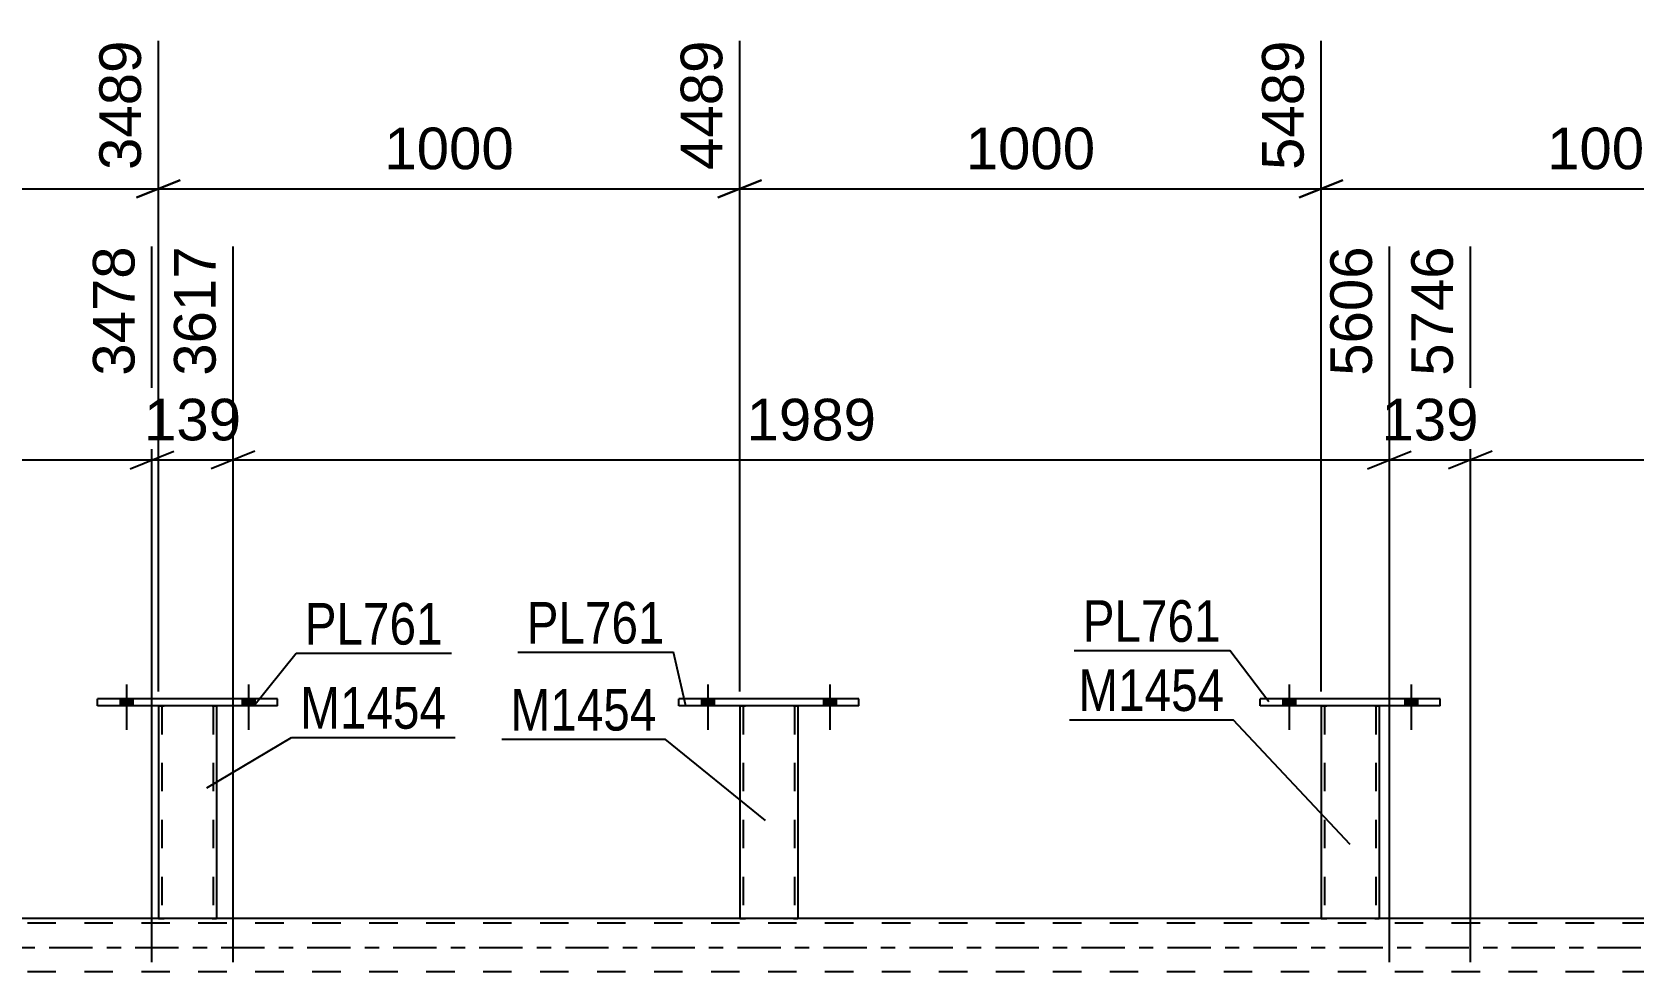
# Model space of a CAD drawing. Header units: millimetres. Extents: x 0 to 841, y 0 to 594.
# Drawn here: x 214.4 to 324.6, y 440.3 to 505 of the extents above; entities that cross this region are included whole.
import ezdxf

# ---------------------------------------------------------------- set-up
doc = ezdxf.new("R2010")
doc.units = ezdxf.units.MM
doc.linetypes.add('DXK_LINE_DOT2', pattern=[3.9198, 1.9599, -1.9599])
doc.linetypes.add('DXK_LINE_DOT3', pattern=[5.9187, 2.979, -0.9799, 0.9799, -0.9799])
doc.styles.add('Arial', font='ARIAL.TTF', dxfattribs={"height": 0.2})
doc.styles.add('Arial Narrow', font='ARIALN.TTF', dxfattribs={"height": 0.2})

# ---------------------------------------------------------------- blocks, each defined once
blk = doc.blocks.new('Bolt-317913800-2867 - 2863')
at = {"linetype": 'Continuous'}
for points in [[(260.48, 458.6), (261.36, 458.6), (261.36, 459.08), (260.48, 459.08)], [(268.88, 458.6), (269.76, 458.6), (269.76, 459.08), (268.88, 459.08)]]:
    blk.add_hatch(color=1, dxfattribs=at).paths.add_polyline_path(points)
at = {"color": 1, "linetype": 'Continuous'}
for p, q in [((260.92, 460.08), (260.92, 456.96)), ((269.32, 460.08), (269.32, 456.96)), ((260.48, 459.08), (260.48, 458.6)), ((261.36, 459.08), (261.36, 458.6)), ((268.88, 459.08), (268.88, 458.6)), ((269.76, 459.08), (269.76, 458.6))]:
    blk.add_line(p, q, dxfattribs=at)
blk = doc.blocks.new('Bolt-317913800-2868 - 2863')
at = {"linetype": 'Continuous'}
for points in [[(220.48, 458.6), (221.36, 458.6), (221.36, 459.08), (220.48, 459.08)], [(228.88, 458.6), (229.76, 458.6), (229.76, 459.08), (228.88, 459.08)]]:
    blk.add_hatch(color=1, dxfattribs=at).paths.add_polyline_path(points)
at = {"color": 1, "linetype": 'Continuous'}
for p, q in [((220.92, 460.08), (220.92, 456.96)), ((229.32, 460.08), (229.32, 456.96)), ((220.48, 459.08), (220.48, 458.6)), ((221.36, 459.08), (221.36, 458.6)), ((228.88, 459.08), (228.88, 458.6)), ((229.76, 459.08), (229.76, 458.6))]:
    blk.add_line(p, q, dxfattribs=at)
blk = doc.blocks.new('Bolt-317913800-2869 - 2863')
at = {"linetype": 'Continuous'}
for points in [[(220.48, 458.6), (221.36, 458.6), (221.36, 459.08), (220.48, 459.08)], [(228.88, 458.6), (229.76, 458.6), (229.76, 459.08), (228.88, 459.08)]]:
    blk.add_hatch(color=1, dxfattribs=at).paths.add_polyline_path(points)
at = {"color": 1, "linetype": 'Continuous'}
for p, q in [((220.92, 460.08), (220.92, 456.96)), ((229.32, 460.08), (229.32, 456.96)), ((220.48, 459.08), (220.48, 458.6)), ((221.36, 459.08), (221.36, 458.6)), ((228.88, 459.08), (228.88, 458.6)), ((229.76, 459.08), (229.76, 458.6))]:
    blk.add_line(p, q, dxfattribs=at)
blk = doc.blocks.new('Part-317913800-2900 - 2863')
at = {"color": 2, "linetype": 'Continuous'}
for p, q in [((303.12, 458.6), (303.12, 443.96)), ((307.12, 458.6), (307.12, 443.96)), ((303.16, 443.96), (303.12, 443.96)), ((303.26, 443.96), (303.16, 443.96)), ((303.42, 443.96), (303.26, 443.96)), ((306.82, 443.96), (303.42, 443.96)), ((306.98, 443.96), (306.82, 443.96)), ((307.08, 443.96), (306.98, 443.96)), ((307.12, 443.96), (307.08, 443.96))]:
    blk.add_line(p, q, dxfattribs=at)
at = {"color": 7, "linetype": 'DXK_LINE_DOT2'}
for p, q in [((303.12, 458.6), (303.12, 458.6)), ((303.12, 458.6), (303.12, 458.6)), ((303.12, 458.6), (303.12, 458.6)), ((303.16, 458.6), (303.12, 458.6)), ((303.12, 458.6), (303.16, 458.6)), ((303.26, 458.6), (303.16, 458.6)), ((303.16, 458.6), (303.26, 458.6)), ((303.42, 458.6), (303.26, 458.6)), ((303.26, 458.6), (303.42, 458.6)), ((303.36, 458.6), (303.36, 458.6)), ((303.36, 458.6), (303.36, 443.96)), ((303.38, 458.6), (303.36, 458.6)), ((303.36, 458.6), (303.38, 458.6)), ((303.43, 458.6), (303.38, 458.6)), ((303.38, 458.6), (303.43, 458.6)), ((306.82, 458.6), (303.42, 458.6)), ((306.82, 458.6), (303.42, 458.6)), ((306.73, 458.6), (303.43, 458.6)), ((303.43, 458.6), (303.51, 458.6)), ((306.81, 458.6), (303.51, 458.6)), ((306.81, 458.6), (306.73, 458.6)), ((306.86, 458.6), (306.81, 458.6)), ((306.81, 458.6), (306.86, 458.6)), ((306.82, 458.6), (306.98, 458.6)), ((306.98, 458.6), (306.82, 458.6)), ((306.88, 458.6), (306.86, 458.6)), ((306.86, 458.6), (306.88, 458.6)), ((306.88, 458.6), (306.88, 458.6)), ((306.88, 458.6), (306.88, 443.96)), ((306.98, 458.6), (307.08, 458.6)), ((307.08, 458.6), (306.98, 458.6)), ((307.08, 458.6), (307.12, 458.6)), ((307.12, 458.6), (307.08, 458.6)), ((307.12, 458.6), (307.12, 458.6)), ((307.12, 458.6), (307.12, 458.6)), ((307.12, 458.6), (307.12, 458.6)), ((303.12, 443.96), (303.16, 443.96)), ((303.16, 443.96), (303.26, 443.96)), ((303.26, 443.96), (303.42, 443.96)), ((303.38, 443.96), (303.36, 443.96)), ((303.36, 443.96), (303.38, 443.96)), ((303.43, 443.96), (303.38, 443.96)), ((303.38, 443.96), (303.42, 443.96)), ((306.82, 443.96), (303.42, 443.96)), ((303.42, 443.96), (303.43, 443.96)), ((306.73, 443.96), (303.43, 443.96)), ((303.43, 443.96), (303.51, 443.96)), ((306.81, 443.96), (303.51, 443.96)), ((306.81, 443.96), (306.73, 443.96)), ((306.86, 443.96), (306.81, 443.96)), ((306.81, 443.96), (306.86, 443.96)), ((306.82, 443.96), (306.98, 443.96)), ((306.88, 443.96), (306.86, 443.96)), ((306.86, 443.96), (306.88, 443.96)), ((306.98, 443.96), (307.08, 443.96)), ((307.08, 443.96), (307.12, 443.96))]:
    blk.add_line(p, q, dxfattribs=at)
blk = doc.blocks.new('Part-317913800-2928 - 2863')
at = {"color": 7, "linetype": 'DXK_LINE_DOT2'}
for p, q in [((760.92, 443.64), (83.56, 443.64)), ((760.92, 443.96), (103.12, 443.96)), ((227.12, 443.96), (223.12, 443.96)), ((267.12, 443.96), (263.12, 443.96)), ((307.12, 443.96), (303.12, 443.96)), ((760.92, 440.28), (83.56, 440.28))]:
    blk.add_line(p, q, dxfattribs=at)
at = {"color": 2, "linetype": 'Continuous'}
for p, q in [((223.12, 443.96), (187.12, 443.96)), ((263.12, 443.96), (227.12, 443.96)), ((303.12, 443.96), (267.12, 443.96)), ((343.12, 443.96), (307.12, 443.96))]:
    blk.add_line(p, q, dxfattribs=at)
at = {"color": 7, "linetype": 'DXK_LINE_DOT3'}
blk.add_line((73.56, 441.96), (760.92, 441.96), dxfattribs=at)
blk = doc.blocks.new('Bolt-317913800-2937 - 2863')
at = {"linetype": 'Continuous'}
for points in [[(300.48, 458.6), (301.36, 458.6), (301.36, 459.08), (300.48, 459.08)], [(308.88, 458.6), (309.76, 458.6), (309.76, 459.08), (308.88, 459.08)]]:
    blk.add_hatch(color=1, dxfattribs=at).paths.add_polyline_path(points)
at = {"color": 1, "linetype": 'Continuous'}
for p, q in [((300.92, 460.08), (300.92, 456.96)), ((309.32, 460.08), (309.32, 456.96)), ((300.48, 459.08), (300.48, 458.6)), ((301.36, 459.08), (301.36, 458.6)), ((308.88, 459.08), (308.88, 458.6)), ((309.76, 459.08), (309.76, 458.6))]:
    blk.add_line(p, q, dxfattribs=at)
blk = doc.blocks.new('Bolt-317913800-2938 - 2863')
at = {"linetype": 'Continuous'}
for points in [[(260.48, 458.6), (261.36, 458.6), (261.36, 459.08), (260.48, 459.08)], [(268.88, 458.6), (269.76, 458.6), (269.76, 459.08), (268.88, 459.08)]]:
    blk.add_hatch(color=1, dxfattribs=at).paths.add_polyline_path(points)
at = {"color": 1, "linetype": 'Continuous'}
for p, q in [((260.92, 460.08), (260.92, 456.96)), ((269.32, 460.08), (269.32, 456.96)), ((260.48, 459.08), (260.48, 458.6)), ((261.36, 459.08), (261.36, 458.6)), ((268.88, 459.08), (268.88, 458.6)), ((269.76, 459.08), (269.76, 458.6))]:
    blk.add_line(p, q, dxfattribs=at)
blk = doc.blocks.new('Bolt-317913800-2984 - 2863')
at = {"linetype": 'Continuous'}
for points in [[(300.48, 458.6), (301.36, 458.6), (301.36, 459.08), (300.48, 459.08)], [(308.88, 458.6), (309.76, 458.6), (309.76, 459.08), (308.88, 459.08)]]:
    blk.add_hatch(color=1, dxfattribs=at).paths.add_polyline_path(points)
at = {"color": 1, "linetype": 'Continuous'}
for p, q in [((300.92, 460.08), (300.92, 456.96)), ((309.32, 460.08), (309.32, 456.96)), ((300.48, 459.08), (300.48, 458.6)), ((301.36, 459.08), (301.36, 458.6)), ((308.88, 459.08), (308.88, 458.6)), ((309.76, 459.08), (309.76, 458.6))]:
    blk.add_line(p, q, dxfattribs=at)
blk = doc.blocks.new('Part-317913800-3039 - 2863')
at = {"color": 2, "linetype": 'Continuous'}
for p, q in [((298.92, 458.6), (298.92, 459.08)), ((311.32, 459.08), (298.92, 459.08)), ((311.32, 458.6), (298.92, 458.6)), ((311.32, 458.6), (311.32, 459.08))]:
    blk.add_line(p, q, dxfattribs=at)
blk = doc.blocks.new('Part-317913800-3044 - 2863')
at = {"color": 2, "linetype": 'Continuous'}
for p, q in [((263.12, 458.6), (263.12, 443.96)), ((267.12, 458.6), (267.12, 443.96)), ((263.16, 443.96), (263.12, 443.96)), ((263.26, 443.96), (263.16, 443.96)), ((263.41, 443.96), (263.26, 443.96)), ((266.82, 443.96), (263.41, 443.96)), ((266.98, 443.96), (266.82, 443.96)), ((267.08, 443.96), (266.98, 443.96)), ((267.12, 443.96), (267.08, 443.96))]:
    blk.add_line(p, q, dxfattribs=at)
at = {"color": 7, "linetype": 'DXK_LINE_DOT2'}
for p, q in [((263.12, 458.6), (263.12, 458.6)), ((263.12, 458.6), (263.12, 458.6)), ((263.12, 458.6), (263.12, 458.6)), ((263.16, 458.6), (263.12, 458.6)), ((263.12, 458.6), (263.16, 458.6)), ((263.26, 458.6), (263.16, 458.6)), ((263.16, 458.6), (263.26, 458.6)), ((263.41, 458.6), (263.26, 458.6)), ((263.26, 458.6), (263.41, 458.6)), ((263.36, 458.6), (263.36, 458.6)), ((263.36, 458.6), (263.36, 443.96)), ((263.38, 458.6), (263.36, 458.6)), ((263.36, 458.6), (263.38, 458.6)), ((263.43, 458.6), (263.38, 458.6)), ((263.38, 458.6), (263.43, 458.6)), ((266.82, 458.6), (263.41, 458.6)), ((266.82, 458.6), (263.41, 458.6)), ((266.73, 458.6), (263.43, 458.6)), ((263.43, 458.6), (263.51, 458.6)), ((266.81, 458.6), (263.51, 458.6)), ((266.81, 458.6), (266.73, 458.6)), ((266.86, 458.6), (266.81, 458.6)), ((266.81, 458.6), (266.86, 458.6)), ((266.82, 458.6), (266.98, 458.6)), ((266.98, 458.6), (266.82, 458.6)), ((266.88, 458.6), (266.86, 458.6)), ((266.86, 458.6), (266.88, 458.6)), ((266.88, 458.6), (266.88, 458.6)), ((266.88, 458.6), (266.88, 443.96)), ((266.98, 458.6), (267.08, 458.6)), ((267.08, 458.6), (266.98, 458.6)), ((267.08, 458.6), (267.12, 458.6)), ((267.12, 458.6), (267.08, 458.6)), ((267.12, 458.6), (267.12, 458.6)), ((267.12, 458.6), (267.12, 458.6)), ((267.12, 458.6), (267.12, 458.6)), ((263.12, 443.96), (263.16, 443.96)), ((263.16, 443.96), (263.26, 443.96)), ((263.26, 443.96), (263.41, 443.96)), ((263.38, 443.96), (263.36, 443.96)), ((263.36, 443.96), (263.38, 443.96)), ((263.43, 443.96), (263.38, 443.96)), ((263.38, 443.96), (263.41, 443.96)), ((266.82, 443.96), (263.41, 443.96)), ((263.41, 443.96), (263.43, 443.96)), ((266.73, 443.96), (263.43, 443.96)), ((263.43, 443.96), (263.51, 443.96)), ((266.81, 443.96), (263.51, 443.96)), ((266.81, 443.96), (266.73, 443.96)), ((266.86, 443.96), (266.81, 443.96)), ((266.81, 443.96), (266.86, 443.96)), ((266.82, 443.96), (266.98, 443.96)), ((266.88, 443.96), (266.86, 443.96)), ((266.86, 443.96), (266.88, 443.96)), ((266.98, 443.96), (267.08, 443.96)), ((267.08, 443.96), (267.12, 443.96))]:
    blk.add_line(p, q, dxfattribs=at)
blk = doc.blocks.new('Part-317913800-3087 - 2863')
at = {"color": 2, "linetype": 'Continuous'}
for p, q in [((218.92, 458.6), (218.92, 459.08)), ((231.32, 459.08), (218.92, 459.08)), ((231.32, 458.6), (218.92, 458.6)), ((231.32, 458.6), (231.32, 459.08))]:
    blk.add_line(p, q, dxfattribs=at)
blk = doc.blocks.new('Part-317913800-3131 - 2863')
at = {"color": 2, "linetype": 'Continuous'}
for p, q in [((258.92, 458.6), (258.92, 459.08)), ((271.32, 459.08), (258.92, 459.08)), ((271.32, 458.6), (258.92, 458.6)), ((271.32, 458.6), (271.32, 459.08))]:
    blk.add_line(p, q, dxfattribs=at)
blk = doc.blocks.new('Part-317913800-3136 - 2863')
at = {"color": 2, "linetype": 'Continuous'}
for p, q in [((223.12, 458.6), (223.12, 443.96)), ((227.12, 458.6), (227.12, 443.96)), ((223.16, 443.96), (223.12, 443.96)), ((223.26, 443.96), (223.16, 443.96)), ((223.42, 443.96), (223.26, 443.96)), ((226.82, 443.96), (223.42, 443.96)), ((226.98, 443.96), (226.82, 443.96)), ((227.08, 443.96), (226.98, 443.96)), ((227.12, 443.96), (227.08, 443.96))]:
    blk.add_line(p, q, dxfattribs=at)
at = {"color": 7, "linetype": 'DXK_LINE_DOT2'}
for p, q in [((223.12, 458.6), (223.12, 458.6)), ((223.12, 458.6), (223.12, 458.6)), ((223.12, 458.6), (223.12, 458.6)), ((223.16, 458.6), (223.12, 458.6)), ((223.12, 458.6), (223.16, 458.6)), ((223.26, 458.6), (223.16, 458.6)), ((223.16, 458.6), (223.26, 458.6)), ((223.42, 458.6), (223.26, 458.6)), ((223.26, 458.6), (223.42, 458.6)), ((223.36, 458.6), (223.36, 458.6)), ((223.36, 458.6), (223.36, 443.96)), ((223.38, 458.6), (223.36, 458.6)), ((223.36, 458.6), (223.38, 458.6)), ((223.43, 458.6), (223.38, 458.6)), ((223.38, 458.6), (223.43, 458.6)), ((226.82, 458.6), (223.42, 458.6)), ((226.82, 458.6), (223.42, 458.6)), ((226.73, 458.6), (223.43, 458.6)), ((223.43, 458.6), (223.51, 458.6)), ((226.81, 458.6), (223.51, 458.6)), ((226.81, 458.6), (226.73, 458.6)), ((226.86, 458.6), (226.81, 458.6)), ((226.81, 458.6), (226.86, 458.6)), ((226.82, 458.6), (226.98, 458.6)), ((226.98, 458.6), (226.82, 458.6)), ((226.88, 458.6), (226.86, 458.6)), ((226.86, 458.6), (226.88, 458.6)), ((226.88, 458.6), (226.88, 458.6)), ((226.88, 458.6), (226.88, 443.96)), ((226.98, 458.6), (227.08, 458.6)), ((227.08, 458.6), (226.98, 458.6)), ((227.08, 458.6), (227.12, 458.6)), ((227.12, 458.6), (227.08, 458.6)), ((227.12, 458.6), (227.12, 458.6)), ((227.12, 458.6), (227.12, 458.6)), ((227.12, 458.6), (227.12, 458.6)), ((223.12, 443.96), (223.16, 443.96)), ((223.16, 443.96), (223.26, 443.96)), ((223.26, 443.96), (223.42, 443.96)), ((223.38, 443.96), (223.36, 443.96)), ((223.36, 443.96), (223.38, 443.96)), ((223.43, 443.96), (223.38, 443.96)), ((223.38, 443.96), (223.42, 443.96)), ((226.82, 443.96), (223.42, 443.96)), ((223.42, 443.96), (223.43, 443.96)), ((226.73, 443.96), (223.43, 443.96)), ((223.43, 443.96), (223.51, 443.96)), ((226.81, 443.96), (223.51, 443.96)), ((226.81, 443.96), (226.73, 443.96)), ((226.86, 443.96), (226.81, 443.96)), ((226.81, 443.96), (226.86, 443.96)), ((226.82, 443.96), (226.98, 443.96)), ((226.88, 443.96), (226.86, 443.96)), ((226.86, 443.96), (226.88, 443.96)), ((226.98, 443.96), (227.08, 443.96)), ((227.08, 443.96), (227.12, 443.96))]:
    blk.add_line(p, q, dxfattribs=at)
blk = doc.blocks.new('StraightDimension-317913800-3777 - 2863')
at = {"color": 7, "linetype": 'Continuous'}
for p, q in [((143.12, 440.96), (143.12, 490.22)), ((222.68, 440.96), (222.68, 490.22)), ((144.62, 476.13), (141.62, 474.93)), ((143.12, 475.53), (222.68, 475.53)), ((221.18, 474.93), (224.18, 476.13))]:
    blk.add_line(p, q, dxfattribs=at)
at = {"color": 0, "linetype": 'Continuous'}
blk.add_wipeout([(222.08, 490.82), (217.88, 490.82), (217.88, 480.73), (222.08, 480.73)], dxfattribs=at)
at = {"color": 0}
blk.add_wipeout([(187.95, 476.28), (187.95, 480.48), (177.86, 480.48), (177.86, 476.28)], dxfattribs=at)
at = {"color": 3, "linetype": 'Continuous', "style": 'Arial'}
blk.add_text('3478', height=2.865, rotation=90.0002, dxfattribs=at).set_placement((221.48, 481.33))
at = {"color": 3, "style": 'Arial'}
blk.add_text('1989', height=2.865, dxfattribs=at).set_placement((178.46, 476.88))
blk = doc.blocks.new('StraightDimension-317913800-3791 - 2863')
at = {"color": 7, "linetype": 'Continuous'}
for p, q in [((222.68, 440.96), (222.68, 490.22)), ((228.26, 440.96), (228.26, 490.22)), ((221.18, 474.93), (224.18, 476.13)), ((222.68, 475.53), (228.26, 475.53)), ((229.76, 476.13), (226.76, 474.93))]:
    blk.add_line(p, q, dxfattribs=at)
at = {"color": 0}
blk.add_wipeout([(229.4, 476.28), (229.4, 480.48), (221.53, 480.48), (221.53, 476.28)], dxfattribs=at)
at = {"color": 3, "style": 'Arial'}
blk.add_text('139', height=2.865, dxfattribs=at).set_placement((222.13, 476.88))
at = {"color": 0, "linetype": 'Continuous'}
blk.add_wipeout([(227.66, 490.82), (223.46, 490.82), (223.46, 480.73), (227.66, 480.73)], dxfattribs=at)
at = {"color": 3, "linetype": 'Continuous', "style": 'Arial'}
blk.add_text('3617', height=2.865, rotation=90.0002, dxfattribs=at).set_placement((227.06, 481.33))
blk = doc.blocks.new('StraightDimension-317913800-3579 - 2863')
at = {"color": 7, "linetype": 'Continuous'}
for p, q in [((313.39, 440.96), (313.39, 490.22)), ((392.95, 440.96), (392.95, 490.22)), ((314.89, 476.13), (311.89, 474.93)), ((313.39, 475.53), (392.95, 475.53)), ((391.45, 474.93), (394.45, 476.13))]:
    blk.add_line(p, q, dxfattribs=at)
at = {"color": 0, "linetype": 'Continuous'}
blk.add_wipeout([(392.35, 490.82), (388.15, 490.82), (388.15, 480.73), (392.35, 480.73)], dxfattribs=at)
at = {"color": 0}
blk.add_wipeout([(358.22, 476.28), (358.22, 480.48), (348.12, 480.48), (348.12, 476.28)], dxfattribs=at)
at = {"color": 3, "linetype": 'Continuous', "style": 'Arial'}
blk.add_text('7735', height=2.865, rotation=90.0002, dxfattribs=at).set_placement((391.75, 481.33))
at = {"color": 3, "style": 'Arial'}
blk.add_text('1989', height=2.865, dxfattribs=at).set_placement((348.72, 476.88))
blk = doc.blocks.new('StraightDimension-317913800-3593 - 2863')
at = {"color": 7, "linetype": 'Continuous'}
for p, q in [((307.82, 440.96), (307.82, 490.22)), ((313.39, 440.96), (313.39, 490.22)), ((306.32, 474.93), (309.32, 476.13)), ((307.82, 475.53), (313.39, 475.53)), ((314.89, 476.13), (311.89, 474.93))]:
    blk.add_line(p, q, dxfattribs=at)
at = {"color": 0}
blk.add_wipeout([(314.54, 476.28), (314.54, 480.48), (306.67, 480.48), (306.67, 476.28)], dxfattribs=at)
at = {"color": 3, "style": 'Arial'}
blk.add_text('139', height=2.865, dxfattribs=at).set_placement((307.27, 476.88))
at = {"color": 0, "linetype": 'Continuous'}
blk.add_wipeout([(312.79, 490.82), (308.59, 490.82), (308.59, 480.73), (312.79, 480.73)], dxfattribs=at)
at = {"color": 3, "linetype": 'Continuous', "style": 'Arial'}
blk.add_text('5746', height=2.865, rotation=90.0002, dxfattribs=at).set_placement((312.19, 481.33))
blk = doc.blocks.new('StraightDimension-317913800-3763 - 2863')
at = {"color": 7, "linetype": 'Continuous'}
for p, q in [((228.26, 440.96), (228.26, 490.22)), ((307.82, 440.96), (307.82, 490.22)), ((229.76, 476.13), (226.76, 474.93)), ((228.26, 475.53), (307.82, 475.53)), ((306.32, 474.93), (309.32, 476.13))]:
    blk.add_line(p, q, dxfattribs=at)
at = {"color": 0, "linetype": 'Continuous'}
blk.add_wipeout([(307.22, 490.82), (303.02, 490.82), (303.02, 480.73), (307.22, 480.73)], dxfattribs=at)
at = {"color": 0}
blk.add_wipeout([(273.08, 476.28), (273.08, 480.48), (262.99, 480.48), (262.99, 476.28)], dxfattribs=at)
at = {"color": 3, "linetype": 'Continuous', "style": 'Arial'}
blk.add_text('5606', height=2.865, rotation=90.0002, dxfattribs=at).set_placement((306.62, 481.33))
at = {"color": 3, "style": 'Arial'}
blk.add_text('1989', height=2.865, dxfattribs=at).set_placement((263.59, 476.88))
blk = doc.blocks.new('StraightDimension-317913800-17838 - 2863')
at = {"color": 7, "linetype": 'Continuous'}
for p, q in [((303.12, 459.6), (303.12, 504.4)), ((343.12, 459.6), (343.12, 504.4)), ((304.62, 494.8), (301.62, 493.6)), ((303.12, 494.2), (343.12, 494.2)), ((341.62, 493.6), (344.62, 494.8))]:
    blk.add_line(p, q, dxfattribs=at)
at = {"color": 0}
blk.add_wipeout([(328.17, 494.95), (328.17, 499.15), (318.07, 499.15), (318.07, 494.95)], dxfattribs=at)
at = {"color": 3, "style": 'Arial'}
blk.add_text('1000', height=2.865, dxfattribs=at).set_placement((318.67, 495.55))
at = {"color": 0, "linetype": 'Continuous'}
blk.add_wipeout([(342.52, 505), (338.32, 505), (338.32, 494.9), (342.52, 494.9)], dxfattribs=at)
at = {"color": 3, "linetype": 'Continuous', "style": 'Arial'}
blk.add_text('6489', height=2.865, rotation=90.0002, dxfattribs=at).set_placement((341.92, 495.5))
blk = doc.blocks.new('StraightDimension-317913800-17839 - 2863')
at = {"color": 7, "linetype": 'Continuous'}
for p, q in [((263.12, 459.6), (263.12, 504.4)), ((303.12, 459.6), (303.12, 504.4)), ((264.62, 494.8), (261.62, 493.6)), ((263.12, 494.2), (303.12, 494.2)), ((301.62, 493.6), (304.62, 494.8))]:
    blk.add_line(p, q, dxfattribs=at)
at = {"color": 0}
blk.add_wipeout([(288.17, 494.95), (288.17, 499.15), (278.07, 499.15), (278.07, 494.95)], dxfattribs=at)
at = {"color": 3, "style": 'Arial'}
blk.add_text('1000', height=2.865, dxfattribs=at).set_placement((278.67, 495.55))
at = {"color": 0, "linetype": 'Continuous'}
blk.add_wipeout([(302.52, 505), (298.32, 505), (298.32, 494.9), (302.52, 494.9)], dxfattribs=at)
at = {"color": 3, "linetype": 'Continuous', "style": 'Arial'}
blk.add_text('5489', height=2.865, rotation=90.0002, dxfattribs=at).set_placement((301.92, 495.5))
blk = doc.blocks.new('StraightDimension-317913800-17840 - 2863')
at = {"color": 7, "linetype": 'Continuous'}
for p, q in [((223.12, 459.6), (223.12, 504.4)), ((263.12, 459.6), (263.12, 504.4)), ((224.62, 494.8), (221.62, 493.6)), ((223.12, 494.2), (263.12, 494.2)), ((261.62, 493.6), (264.62, 494.8))]:
    blk.add_line(p, q, dxfattribs=at)
at = {"color": 0}
blk.add_wipeout([(248.17, 494.95), (248.17, 499.15), (238.07, 499.15), (238.07, 494.95)], dxfattribs=at)
at = {"color": 3, "style": 'Arial'}
blk.add_text('1000', height=2.865, dxfattribs=at).set_placement((238.67, 495.55))
at = {"color": 0, "linetype": 'Continuous'}
blk.add_wipeout([(262.52, 505), (258.32, 505), (258.32, 494.9), (262.52, 494.9)], dxfattribs=at)
at = {"color": 3, "linetype": 'Continuous', "style": 'Arial'}
blk.add_text('4489', height=2.865, rotation=90.0002, dxfattribs=at).set_placement((261.92, 495.5))
blk = doc.blocks.new('StraightDimension-317913800-17841 - 2863')
at = {"color": 7, "linetype": 'Continuous'}
for p, q in [((183.12, 459.6), (183.12, 504.4)), ((223.12, 459.6), (223.12, 504.4)), ((184.62, 494.8), (181.62, 493.6)), ((183.12, 494.2), (223.12, 494.2)), ((221.62, 493.6), (224.62, 494.8))]:
    blk.add_line(p, q, dxfattribs=at)
at = {"color": 0}
blk.add_wipeout([(208.17, 494.95), (208.17, 499.15), (198.07, 499.15), (198.07, 494.95)], dxfattribs=at)
at = {"color": 3, "style": 'Arial'}
blk.add_text('1000', height=2.865, dxfattribs=at).set_placement((198.67, 495.55))
at = {"color": 0, "linetype": 'Continuous'}
blk.add_wipeout([(222.52, 505), (218.32, 505), (218.32, 494.9), (222.52, 494.9)], dxfattribs=at)
at = {"color": 3, "linetype": 'Continuous', "style": 'Arial'}
blk.add_text('3489', height=2.865, rotation=90.0002, dxfattribs=at).set_placement((221.92, 495.5))
blk = doc.blocks.new('Mark-317913800-2896 - 2863')
at = {"color": 30, "linetype": 'Continuous'}
for p in [(285.82, 457.65), (305.13, 449.06)]:
    blk.add_line(p, (297.07, 457.65), dxfattribs=at)
at = {"color": 0}
blk.add_wipeout([(296.47, 458.25), (296.47, 461.25), (286.42, 461.25), (286.42, 458.25)], dxfattribs=at)
blk.add_wipeout([(296.47, 458.25), (296.47, 461.25), (286.42, 461.25), (286.42, 458.25)], dxfattribs=at)
at = {"color": 3, "style": 'Arial Narrow'}
blk.add_text('M1454', height=2.863, dxfattribs=at).set_placement((286.42, 458.25))
blk = doc.blocks.new('Mark-317913800-3035 - 2863')
at = {"color": 30, "linetype": 'Continuous'}
for p in [(286.12, 462.41), (299.52, 458.87)]:
    blk.add_line(p, (296.83, 462.41), dxfattribs=at)
at = {"color": 0}
blk.add_wipeout([(296.23, 463.01), (296.23, 466.01), (286.72, 466.01), (286.72, 463.01)], dxfattribs=at)
blk.add_wipeout([(296.23, 463.01), (296.23, 466.01), (286.72, 466.01), (286.72, 463.01)], dxfattribs=at)
at = {"color": 3, "style": 'Arial Narrow'}
blk.add_text('PL761', height=2.863, dxfattribs=at).set_placement((286.72, 463.01))
blk = doc.blocks.new('Mark-317913800-3040 - 2863')
at = {"color": 30, "linetype": 'Continuous'}
for p in [(246.75, 456.3), (264.89, 450.71)]:
    blk.add_line(p, (258, 456.3), dxfattribs=at)
at = {"color": 0}
blk.add_wipeout([(257.4, 456.9), (257.4, 459.9), (247.35, 459.9), (247.35, 456.9)], dxfattribs=at)
blk.add_wipeout([(257.4, 456.9), (257.4, 459.9), (247.35, 459.9), (247.35, 456.9)], dxfattribs=at)
at = {"color": 3, "style": 'Arial Narrow'}
blk.add_text('M1454', height=2.863, dxfattribs=at).set_placement((247.35, 456.9))
blk = doc.blocks.new('Mark-317913800-3083 - 2863')
at = {"color": 30, "linetype": 'Continuous'}
for p, q in [((229.69, 458.6), (232.59, 462.22)), ((232.59, 462.22), (243.29, 462.22))]:
    blk.add_line(p, q, dxfattribs=at)
at = {"color": 0}
blk.add_wipeout([(242.69, 462.82), (242.69, 465.82), (233.19, 465.82), (233.19, 462.82)], dxfattribs=at)
blk.add_wipeout([(242.69, 462.82), (242.69, 465.82), (233.19, 465.82), (233.19, 462.82)], dxfattribs=at)
at = {"color": 3, "style": 'Arial Narrow'}
blk.add_text('PL761', height=2.863, dxfattribs=at).set_placement((233.19, 462.82))
blk = doc.blocks.new('Mark-317913800-3127 - 2863')
at = {"color": 30, "linetype": 'Continuous'}
for p in [(247.86, 462.29), (259.41, 458.6)]:
    blk.add_line(p, (258.57, 462.29), dxfattribs=at)
at = {"color": 0}
blk.add_wipeout([(257.97, 462.89), (257.97, 465.89), (248.46, 465.89), (248.46, 462.89)], dxfattribs=at)
blk.add_wipeout([(257.97, 462.89), (257.97, 465.89), (248.46, 465.89), (248.46, 462.89)], dxfattribs=at)
at = {"color": 3, "style": 'Arial Narrow'}
blk.add_text('PL761', height=2.863, dxfattribs=at).set_placement((248.46, 462.89))
blk = doc.blocks.new('Mark-317913800-3132 - 2863')
at = {"color": 30, "linetype": 'Continuous'}
for p, q in [((226.46, 452.95), (232.28, 456.43)), ((232.28, 456.43), (243.53, 456.43))]:
    blk.add_line(p, q, dxfattribs=at)
at = {"color": 0}
blk.add_wipeout([(242.93, 457.03), (242.93, 460.03), (232.88, 460.03), (232.88, 457.03)], dxfattribs=at)
blk.add_wipeout([(242.93, 457.03), (242.93, 460.03), (232.88, 460.03), (232.88, 457.03)], dxfattribs=at)
at = {"color": 3, "style": 'Arial Narrow'}
blk.add_text('M1454', height=2.863, dxfattribs=at).set_placement((232.88, 457.03))

msp = doc.modelspace()

# ---------------------------------------------------------------- block references
for name in ['Bolt-317913800-2868 - 2863', 'Bolt-317913800-2869 - 2863', 'Bolt-317913800-2867 - 2863', 'Bolt-317913800-2938 - 2863', 'Bolt-317913800-2937 - 2863', 'Bolt-317913800-2984 - 2863', 'Part-317913800-3087 - 2863', 'Part-317913800-3136 - 2863', 'Part-317913800-3131 - 2863', 'Part-317913800-3044 - 2863', 'Part-317913800-3039 - 2863', 'Part-317913800-2900 - 2863', 'Part-317913800-2928 - 2863']:
    msp.add_blockref(name, (0, 0))

# ---------------------------------------------------------------- next in the draw order: block references
for name in ['StraightDimension-317913800-3777 - 2863', 'StraightDimension-317913800-3579 - 2863']:
    msp.add_blockref(name, (0, 0))

# ---------------------------------------------------------------- next in the draw order: block references
for name in ['StraightDimension-317913800-3791 - 2863', 'StraightDimension-317913800-3593 - 2863']:
    msp.add_blockref(name, (0, 0))

# ---------------------------------------------------------------- next in the draw order: block references
msp.add_blockref('StraightDimension-317913800-3763 - 2863', (0, 0))

# ---------------------------------------------------------------- next in the draw order: block references
msp.add_blockref('StraightDimension-317913800-17838 - 2863', (0, 0))

# ---------------------------------------------------------------- next in the draw order: block references
msp.add_blockref('StraightDimension-317913800-17839 - 2863', (0, 0))

# ---------------------------------------------------------------- next in the draw order: block references
for name in ['StraightDimension-317913800-17840 - 2863', 'Mark-317913800-2896 - 2863']:
    msp.add_blockref(name, (0, 0))

# ---------------------------------------------------------------- next in the draw order: block references
for name in ['StraightDimension-317913800-17841 - 2863', 'Mark-317913800-3083 - 2863', 'Mark-317913800-3035 - 2863', 'Mark-317913800-3040 - 2863']:
    msp.add_blockref(name, (0, 0))

# ---------------------------------------------------------------- next in the draw order: block references
for name in ['Mark-317913800-3127 - 2863', 'Mark-317913800-3132 - 2863']:
    msp.add_blockref(name, (0, 0))

doc.saveas('drawing.dxf')
